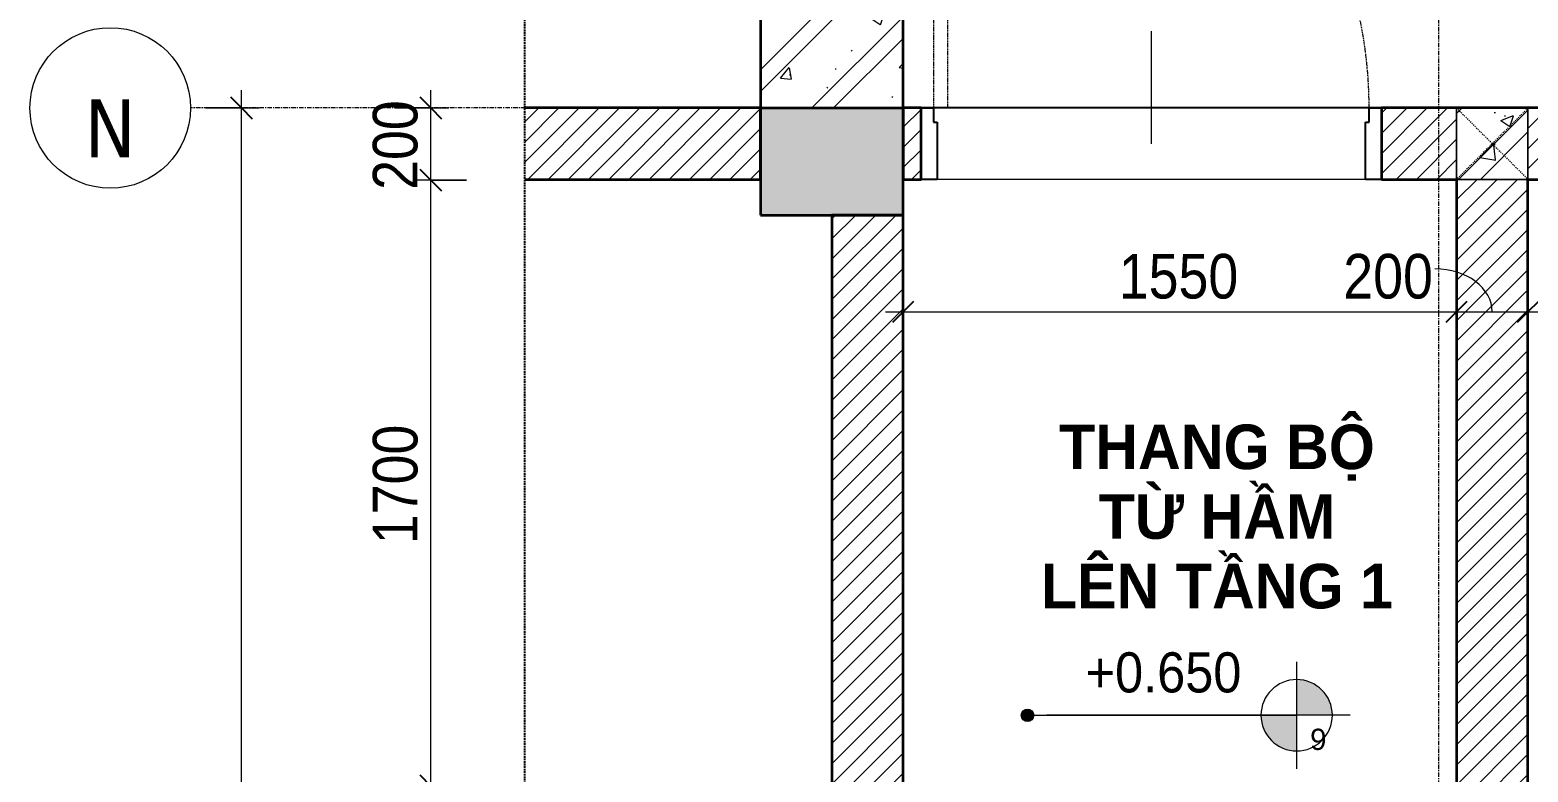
# Model space of a CAD drawing. Header units: millimetres. Extents: x 112507 to 177976, y -4970 to 80839.
# Drawn here: x 112507 to 116703, y 76376 to 78456 of the extents above; entities that cross this region are included whole.
import ezdxf

# ---------------------------------------------------------------- set-up
doc = ezdxf.new("R2010")
doc.units = ezdxf.units.MM
for name, pattern in [('Dash', [6, 3, -3]), ('Dash - Tight', [4.5, 3, -1.5]), ('Grid Line', [22.225, 12.7, -3.175, 3.175, -3.175]), ('Hidden', [7.14375, 4.7625, -2.38125]), ('Overhead', [3.96875, 2.38125, -1.5875])]:
    doc.linetypes.add(name, pattern=pattern)
for name, color, linetype, lineweight in [('0-1', 7, 'Continuous', 5), ('A-ANNO-DIMS', 211, 'Continuous', 9), ('A-ANNO-DIMS-50', 211, 'Continuous', 9), ('A-DETL-GENF-2', 92, 'Dash - Tight', 18), ('A-DETL-GENF-3', 254, 'Continuous', 18), ('A-DETL-GENF-4', 92, 'Hidden', 25), ('A-DETL-MEDM', 33, 'Continuous', 35), ('A-DOOR', 31, 'Continuous', 18), ('A-DOOR-FRAM', 31, 'Continuous', 25), ('A-DOOR-IDEN', 31, 'Continuous', 9), ('A-WALL', 113, 'Continuous', 18), ('A-WALL-3', 113, 'Continuous', 35), ('A-WALL-PATT-2', 111, 'Continuous', 18), ('G-ANNO-DIMS', 111, 'Continuous', 9), ('G-ANNO-TEXT-1', 7, 'Continuous', 9), ('G-IMPT-1', 8, 'Continuous', 25), ('M-EQPM', 50, 'Continuous', 18), ('S-COLS', 52, 'Continuous', 18), ('S-COLS-1', 9, 'Continuous', 5), ('S-COLS-2', 7, 'Continuous', 35), ('S-COLS-3', 52, 'Dash', 18), ('S-COLS-4', 254, 'Continuous', 18), ('S-COLS-5', 52, 'Continuous', 35), ('S-COLS-HDLN', 52, 'Dash', 18), ('S-GRID-1', 1, 'Grid Line', 9), ('S-GRID-IDEN', 1, 'Continuous', 9), ('S-STRS-ANNO', 31, 'Continuous', 18), ('S-STRS-MBND', 31, 'Overhead', 18)]:
    doc.layers.add(name, color=color, linetype=linetype, lineweight=lineweight)
doc.styles.add('Arial', font='arial.ttf', dxfattribs={"height": 59.53})
doc.styles.add('Arial_3', font='arial.ttf', dxfattribs={"width": 0.9, "height": 112.5})
doc.styles.add('Arial_B_1', font='arialbd.ttf', dxfattribs={"width": 0.95, "height": 125})
doc.styles.add('Tahoma_B', font='tahomabd.ttf', dxfattribs={"height": 162.5})
doc.styles.add('UTM Avo', font='', dxfattribs={"width": 0.9, "height": 125})
doc.styles.get('UTM Avo').set_extended_font_data('UTM Avo')
doc.dimstyles.new('1_Dim_chi_tiet_2_5', dxfattribs={"dimscale": 304.8, "dimtxt": 124.912619, "dimasz": 0.19685, "dimexe": 0.164042, "dimexo": 0.0625, "dimgap": 0.016404, "dimtad": 1, "dimdec": 0, "dimrnd": 5, "dimzin": 0, "dimdsep": 46, "dimtxsty": 'UTM Avo', "dimblk1": 'OBLIQUE', "dimblk2": 'OBLIQUE', "dimsah": 1, "dimcen": 0.09, "dimdle": 0.164042, "dimazin": 0, "dimtfac": 1, "dimtdec": 4, "dimtix": 1, "dimtmove": 0, "dimatfit": 3, "dimfxl": 0.328084, "dimfxlon": 1, "dimtvp": 1, "dimtolj": 1, "dimtzin": 0, "dimarcsym": 2})
doc.dimstyles.new('1_Dim_chi_tiet_2_5_1', dxfattribs={"dimscale": 304.8, "dimtxt": 124.912619, "dimasz": 0.19685, "dimexe": 0.164042, "dimexo": 0.0625, "dimgap": 0.016404, "dimtad": 1, "dimdec": 0, "dimrnd": 5, "dimzin": 0, "dimdsep": 46, "dimtxsty": 'UTM Avo', "dimblk1": 'OBLIQUE', "dimblk2": 'OBLIQUE', "dimsah": 1, "dimcen": 0.09, "dimdle": 0.164042, "dimazin": 0, "dimtfac": 1, "dimtdec": 4, "dimtix": 1, "dimtmove": 1, "dimatfit": 3, "dimfxl": 0.328084, "dimfxlon": 1, "dimtvp": 1, "dimtolj": 1, "dimtzin": 0, "dimarcsym": 2})
pattern_1 = [(45, (0, 0), (-28.284271, 28.284271), [])]
pattern_2 = [(50, (0, 0), (364.3679, -31.8783), [38.1, -419.1]), (355, (0, 0), (-70.4859, 382.1133), [30.48, -335.28]), (100.451, (30.36, -2.66), (293.885, 350.2334), [32.38, -356.18]), (46.184, (0, 101.6), (542.1585, -84.0858), [57.15, -628.65]), (96.636, (45.2, 94.6), (474.8049, 494.8554), [48.57, -534.27]), (351.184, (0, 101.6), (474.8102, 494.85), [45.72, -502.92]), (21, (50.8, 76.2), (303.22847, -204.53046), [38.1, -419.1]), (326, (50.8, 76.2), (123.6039, 368.376), [30.48, -335.28]), (71.451, (76.07, 59.16), (426.8341, 163.8427), [32.38, -356.18]), (37.5, (0, 0), (6.17665, 169.11015), [3.353, -327.863, 3.353, -337.007, -336.55]), (37.5, (0, 0), (6.17665, 169.11015), [-671.576, 3.353, -333.197]), (7.5, (0, 0), (133.63888, 200.3615), [3.353, -190.703, 3.353, -320.243, -128.27]), (7.5, (0, 0), (133.63888, 200.3615), [-517.652, 3.353, -124.917]), (327.5, (-113.28, 0), (271.18182, -11.45836), [3.353, -123.647, 3.353, -392.887, -525.78]), (327.5, (-113.28, 0), (271.18182, -11.45836), [-523.24, 3.353, -522.427]), (317.5, (-164.08, 0), (296.2585, 50.85285), [3.353, -161.747, 3.353, -259.791, -373.38]), (317.5, (-164.08, 0), (296.2585, 50.85285), [-428.244, 3.353, -370.027]), (45, (0, 0), (-125.72359, 125.72359), []), (45, (0, 190.5), (-125.72359, 125.72359), [])]

# ---------------------------------------------------------------- blocks, each defined once
blk = doc.blocks.new('NCV_TKTC_KET CAU_rvt-1-TKCS_THANG BỘ TB5 - MẶT BẰNG TẦNG 1')
at = {"layer": 'S-COLS-1'}
blk.add_hatch(color=256, dxfattribs=at).paths.add_polyline_path([(114952.6, 77936.9), (114952.6, 78236.9), (114552.6, 78236.9), (114552.6, 77936.9)])
at = {"layer": 'S-COLS-2'}
for p, q in [((114552.6, 78236.9), (114552.6, 77936.9)), ((114952.6, 77936.9), (114952.6, 78236.9)), ((114552.6, 77936.9), (114952.6, 77936.9))]:
    blk.add_line(p, q, dxfattribs=at)
blk = doc.blocks.new('FD_01 - FD_01-1200x2200mm-1787918-TKCS_THANG BỘ TB5 - MẶT BẰNG TẦNG 1')
at = {"layer": 'A-DETL-GENF-2'}
for p, q in [((610, -100), (570, -100)), ((570, -100), (570, -1263.8)), ((610, -1263.8), (610, -100))]:
    blk.add_line(p, q, dxfattribs=at)
blk.add_arc((610, -100), 1220, 180, 252.8143, dxfattribs=at)
at = {"layer": 'A-DOOR-FRAM'}
for p, q in [((-645, 100), (-600, 100)), ((-600, 100), (-600, -60)), ((600, 100), (645, 100)), ((600, -60), (600, 100)), ((-600, -60), (-610, -60)), ((-610, -60), (-610, -100)), ((610, -60), (600, -60)), ((610, -100), (610, -60)), ((-610, -100), (-645, -100)), ((645, -100), (610, -100))]:
    blk.add_line(p, q, dxfattribs=at)
blk = doc.blocks.new('TKTC_XREF_251221_MB TANG 1 - TKTC_XREF_260130_MB TANG 1_dwg-4202109-TKCS_THANG BỘ TB5 - MẶT BẰNG TẦNG 1')
at = {"layer": 'G-IMPT-1'}
blk.add_line((-86859.1, -323109.7), (-88149.1, -323109.7), dxfattribs=at)
blk = doc.blocks.new('TKTC_XREF_251221_MB TANG 1 - TKTC_XREF_251221_MB TANG 1-2038492-TKCS_THANG BỘ TB5 - MẶT BẰNG TẦNG 1')
blk.add_blockref('TKTC_XREF_251221_MB TANG 1 - TKTC_XREF_260130_MB TANG 1_dwg-4202109-TKCS_THANG BỘ TB5 - MẶT BẰNG TẦNG 1', (169499.1, 384109.7))
blk = doc.blocks.new('G1_SOF - BO TRU - 200x200-3944908-TKCS_THANG BỘ TB5 - MẶT BẰNG TẦNG 1')
at = {"layer": 'S-COLS-HDLN'}
for p, q in [((-100, -100), (100, 100)), ((100, -100), (-100, 100))]:
    blk.add_line(p, q, dxfattribs=at)
blk = doc.blocks.new('BORDER VIEW - BORDER VIEW-3764658-TKCS_THANG BỘ TB5 - MẶT BẰNG TẦNG 1')
at = {"layer": 'A-DETL-GENF-4'}
blk.add_line((0, 150), (0, 9613.8), dxfattribs=at)
blk = doc.blocks.new('Grid - M_Grid Head - Circle-353313-TKCS_THANG BỘ TB5 - MẶT BẰNG TẦNG 1')
at = {"layer": 'S-GRID-IDEN'}
blk.add_circle((0, 0), 4.5, dxfattribs=at)
blk = doc.blocks.new('DIMBLOCK14-TKCS_THANG BỘ TB5 - MẶT BẰNG TẦNG 1')
at = {"layer": 'A-ANNO-DIMS-50'}
for p, q in [((114952.6, 77765.6), (114952.6, 77615.6)), ((114952.6, 77665.6), (114952.6, 77765.6)), ((116502.6, 77765.6), (116502.6, 77615.6)), ((116502.6, 77665.6), (116502.6, 77765.6)), ((114902.6, 77665.6), (116502.6, 77665.6))]:
    blk.add_line(p, q, dxfattribs=at)
at = {"layer": 'A-ANNO-DIMS-50', "lineweight": 25}
for p, q in [((114952.6, 77665.6), (114982.6, 77695.6)), ((116502.6, 77665.6), (116532.6, 77695.6)), ((114952.6, 77665.6), (114922.6, 77635.6)), ((116502.6, 77665.6), (116472.6, 77635.6))]:
    blk.add_line(p, q, dxfattribs=at)
at = {"layer": 'A-ANNO-DIMS-50', "color": 0, "insert": (115556.4, 77828), "char_height": 125, "width": 410.824, "attachment_point": 1, "line_spacing_factor": 1.110334, "style": 'UTM Avo'}
blk.add_mtext('1550', dxfattribs=at)
blk = doc.blocks.new('_Oblique')
at = {"color": 0, "linetype": 'ByBlock', "lineweight": -2}
blk.add_line((-0.5, -0.5), (0.5, 0.5), dxfattribs=at)
blk = doc.blocks.new('DIMBLOCK15-TKCS_THANG BỘ TB5 - MẶT BẰNG TẦNG 1')
at = {"layer": 'A-ANNO-DIMS-50'}
for p, q in [((116502.6, 77765.6), (116502.6, 77615.6)), ((116502.6, 77665.6), (116502.6, 77765.6)), ((116702.6, 77765.6), (116702.6, 77615.6)), ((116702.6, 77665.6), (116702.6, 77765.6)), ((116502.6, 77665.6), (116702.6, 77665.6))]:
    blk.add_line(p, q, dxfattribs=at)
at = {"layer": 'A-ANNO-DIMS-50', "lineweight": 25}
for p, q in [((116502.6, 77665.6), (116532.6, 77695.6)), ((116702.6, 77665.6), (116732.6, 77695.6)), ((116502.6, 77665.6), (116472.6, 77635.6)), ((116702.6, 77665.6), (116672.6, 77635.6))]:
    blk.add_line(p, q, dxfattribs=at)
at = {"layer": 'A-ANNO-DIMS-50'}
blk.add_ellipse((116442, 77665.6), major_axis=(160.5, 0), ratio=0.751549, start_param=0, end_param=1.570796, dxfattribs=at)
at = {"layer": 'A-ANNO-DIMS-50', "color": 0, "insert": (116185.3, 77828), "char_height": 125, "width": 308.118, "attachment_point": 1, "line_spacing_factor": 1.110334, "style": 'UTM Avo'}
blk.add_mtext('200', dxfattribs=at)
blk = doc.blocks.new('DIMBLOCK16-TKCS_THANG BỘ TB5 - MẶT BẰNG TẦNG 1')
at = {"layer": 'A-ANNO-DIMS-50'}
for p, q in [((116702.6, 77765.6), (116702.6, 77615.6)), ((116702.6, 77665.6), (116702.6, 77765.6)), ((118252.6, 77765.6), (118252.6, 77615.6)), ((118252.6, 77665.6), (118252.6, 77765.6)), ((116702.6, 77665.6), (118302.6, 77665.6))]:
    blk.add_line(p, q, dxfattribs=at)
at = {"layer": 'A-ANNO-DIMS-50', "lineweight": 25}
for p, q in [((116702.6, 77665.6), (116732.6, 77695.6)), ((118252.6, 77665.6), (118282.6, 77695.6)), ((116702.6, 77665.6), (116672.6, 77635.6)), ((118252.6, 77665.6), (118222.6, 77635.6))]:
    blk.add_line(p, q, dxfattribs=at)
at = {"layer": 'A-ANNO-DIMS-50', "color": 0, "insert": (117306.4, 77828), "char_height": 125, "width": 410.824, "attachment_point": 1, "line_spacing_factor": 1.110334, "style": 'UTM Avo'}
blk.add_mtext('1550', dxfattribs=at)
blk = doc.blocks.new('Spot Elevations - M_Spot Elevation - Target Filled-350595-TKCS_THANG BỘ TB5 - MẶT BẰNG TẦNG 1')
at = {"layer": 'G-ANNO-DIMS'}
h = blk.add_hatch(color=256, dxfattribs=at)
edge = h.paths.add_edge_path()
edge.add_line((0, 0), (-2, 0))
edge.add_arc((0, 0), 2, 90, 180, ccw=False)
edge.add_line((0, 2), (0, 0))
h = blk.add_hatch(color=256, dxfattribs=at)
edge = h.paths.add_edge_path()
edge.add_line((0, 0), (2, 0))
edge.add_arc((0, 0), 2, 270, 360, ccw=False)
edge.add_line((0, -2), (0, 0))
for p, q in [((0, -3), (0, 3)), ((-3, 0), (14, 0))]:
    blk.add_line(p, q, dxfattribs=at)
blk.add_circle((0, 0), 2, dxfattribs=at)
blk = doc.blocks.new('DIMBLOCK20-TKCS_THANG BỘ TB5 - MẶT BẰNG TẦNG 1')
at = {"layer": 'A-ANNO-DIMS-50', "lineweight": 25}
for p, q in [((113629.3, 78034.9), (113599.3, 78064.9)), ((113629.3, 78034.9), (113659.3, 78004.9)), ((113629.3, 76336.9), (113599.3, 76366.9)), ((113629.3, 76336.9), (113659.3, 76306.9))]:
    blk.add_line(p, q, dxfattribs=at)
at = {"layer": 'A-ANNO-DIMS-50'}
for p, q in [((113729.3, 78034.9), (113579.3, 78034.9)), ((113629.3, 76336.9), (113629.3, 78034.9)), ((113629.3, 78034.9), (113729.3, 78034.9)), ((113729.3, 76336.9), (113579.3, 76336.9)), ((113629.3, 76336.9), (113729.3, 76336.9))]:
    blk.add_line(p, q, dxfattribs=at)
at = {"layer": 'A-ANNO-DIMS-50', "color": 0, "insert": (113466.9, 77014.7), "char_height": 125, "width": 410.824, "attachment_point": 1, "rotation": 90, "line_spacing_factor": 1.110334, "style": 'UTM Avo'}
blk.add_mtext('1700', dxfattribs=at)
blk = doc.blocks.new('DIMBLOCK21-TKCS_THANG BỘ TB5 - MẶT BẰNG TẦNG 1')
at = {"layer": 'A-ANNO-DIMS-50', "lineweight": 25}
for p, q in [((113629.3, 78236.9), (113599.3, 78266.9)), ((113629.3, 78236.9), (113659.3, 78206.9)), ((113629.3, 78034.9), (113599.3, 78064.9)), ((113629.3, 78034.9), (113659.3, 78004.9))]:
    blk.add_line(p, q, dxfattribs=at)
at = {"layer": 'A-ANNO-DIMS-50'}
for p, q in [((113629.3, 78034.9), (113629.3, 78286.9)), ((113529.3, 78236.9), (113679.3, 78236.9)), ((113629.3, 78236.9), (113529.3, 78236.9)), ((113729.3, 78034.9), (113579.3, 78034.9)), ((113629.3, 78034.9), (113729.3, 78034.9))]:
    blk.add_line(p, q, dxfattribs=at)
at = {"layer": 'A-ANNO-DIMS-50', "color": 0, "insert": (113466.9, 78007.5), "char_height": 125, "width": 308.118, "attachment_point": 1, "rotation": 90, "line_spacing_factor": 1.110334, "style": 'UTM Avo'}
blk.add_mtext('200', dxfattribs=at)
blk = doc.blocks.new('DIMBLOCK25-TKCS_THANG BỘ TB5 - MẶT BẰNG TẦNG 1')
at = {"layer": 'A-ANNO-DIMS-50', "lineweight": 25}
for p, q in [((113099, 78236.9), (113069, 78266.9)), ((113099, 78236.9), (113129, 78206.9)), ((113099, 73036.9), (113069, 73066.9)), ((113099, 73036.9), (113129, 73006.9))]:
    blk.add_line(p, q, dxfattribs=at)
at = {"layer": 'A-ANNO-DIMS-50'}
for p, q in [((113099, 73036.9), (113099, 78286.9)), ((112999, 78236.9), (113149, 78236.9)), ((113099, 78236.9), (112999, 78236.9)), ((112999, 73036.9), (113149, 73036.9)), ((113099, 73036.9), (112999, 73036.9))]:
    blk.add_line(p, q, dxfattribs=at)
at = {"layer": 'A-ANNO-DIMS-50', "color": 0, "insert": (112936.6, 75465.7), "char_height": 125, "width": 410.824, "attachment_point": 1, "rotation": 90, "line_spacing_factor": 1.110334, "style": 'UTM Avo'}
blk.add_mtext('5200', dxfattribs=at)

msp = doc.modelspace()

# ---------------------------------------------------------------- hatches: boundary and pattern name
at = {"layer": 'A-DETL-GENF-3'}
h = msp.add_hatch(dxfattribs=at)
h.set_pattern_fill('FP_2', color=256, style=0, pattern_type=2)
h.set_pattern_definition(pattern_2)
h.paths.add_polyline_path([(118652.6, 78036.9), (118652.6, 78636.9), (118252.6, 78636.9), (118252.6, 78036.9)])
h.paths.add_polyline_path([(114952.6, 78236.9), (114952.6, 78636.9), (114552.6, 78636.9), (114552.6, 78236.9)])
at = {"layer": 'A-WALL-PATT-2'}
h = msp.add_hatch(dxfattribs=at)
h.set_pattern_fill('FP_1', color=256, style=0, pattern_type=2)
h.set_pattern_definition(pattern_1)
h.paths.add_polyline_path([(114552.6, 78036.9), (114552.6, 78236.9), (113892.6, 78236.9), (113892.6, 78036.9)])
h = msp.add_hatch(dxfattribs=at)
h.set_pattern_fill('FP_1', color=256, style=0, pattern_type=2)
h.set_pattern_definition(pattern_1)
h.paths.add_polyline_path([(116912.6, 78036.9), (116912.6, 78236.9), (116702.6, 78236.9), (116702.6, 78036.9)])
h.paths.add_polyline_path([(118252.6, 78036.9), (118252.6, 78236.9), (118202.6, 78236.9), (118202.6, 78036.9)])
h.paths.add_polyline_path([(115002.6, 78036.9), (115002.6, 78236.9), (114952.6, 78236.9), (114952.6, 78036.9)])
h.paths.add_polyline_path([(116292.6, 78036.9), (116502.6, 78036.9), (116502.6, 78236.9), (116292.6, 78236.9)])
h = msp.add_hatch(dxfattribs=at)
h.set_pattern_fill('FP_1', color=256, style=0, pattern_type=2)
h.set_pattern_definition(pattern_1)
h.paths.add_polyline_path([(116702.6, 74716.9), (116702.6, 78036.9), (116502.6, 78036.9), (116502.6, 74716.9), (116630.7, 74716.9)])
h = msp.add_hatch(dxfattribs=at)
h.set_pattern_fill('FP_1', color=256, style=0, pattern_type=2)
h.set_pattern_definition(pattern_1)
h.paths.add_polyline_path([(114952.6, 74516.9), (114952.6, 77936.9), (114752.6, 77936.9), (114752.6, 74516.9)])
at = {"layer": 'G-ANNO-DIMS'}
h = msp.add_hatch(color=256, dxfattribs=at)
edge = h.paths.add_edge_path()
edge.add_arc((115300.6, 76535.2), 17.5, 0, 360)
at = {"layer": 'S-COLS-4'}
h = msp.add_hatch(dxfattribs=at)
h.set_pattern_fill('FP_2', color=256, style=0, pattern_type=2)
h.set_pattern_definition(pattern_2)
h.paths.add_polyline_path([(116502.6, 78036.9), (116702.6, 78036.9), (116702.6, 78236.9), (116502.6, 78236.9)])
h = msp.add_hatch(dxfattribs=at)
h.set_pattern_fill('FP_2', color=256, style=0, pattern_type=2)
h.set_pattern_definition(pattern_2)
h.paths.add_polyline_path([(116502.6, 78036.9), (116702.6, 78036.9), (116702.6, 78236.9), (116502.6, 78236.9)])

# ---------------------------------------------------------------- linework, layer by layer
at = {"layer": 'A-DETL-MEDM'}
for p, q in [((114552.6, 78636.9), (114552.6, 78236.9)), ((114952.6, 78236.9), (114952.6, 78636.9)), ((114552.6, 78236.9), (114952.6, 78236.9))]:
    msp.add_line(p, q, dxfattribs=at)
at = {"layer": 'A-DOOR-IDEN'}
msp.add_line((115647.6, 78136.9), (115647.6, 78452), dxfattribs=at)
at = {"layer": 'A-WALL'}
for p, q in [((115037.6, 78236.9), (116257.6, 78236.9)), ((116502.6, 78036.9), (116502.6, 78236.9)), ((116702.6, 78236.9), (116702.6, 78036.9)), ((116247.6, 78036.9), (115047.6, 78036.9)), ((116702.6, 78036.9), (116502.6, 78036.9))]:
    msp.add_line(p, q, dxfattribs=at)
at = {"layer": 'A-WALL-3'}
for p, q in [((114552.6, 78236.9), (113892.6, 78236.9)), ((114552.6, 78036.9), (114552.6, 78236.9)), ((115002.6, 78236.9), (114952.6, 78236.9)), ((114952.6, 78236.9), (114952.6, 78036.9)), ((115002.6, 78036.9), (115002.6, 78236.9)), ((116502.6, 78236.9), (116292.6, 78236.9)), ((116292.6, 78236.9), (116292.6, 78036.9)), ((116912.6, 78236.9), (116702.6, 78236.9)), ((113892.6, 78036.9), (114552.6, 78036.9)), ((114952.6, 78036.9), (115002.6, 78036.9)), ((116292.6, 78036.9), (116502.6, 78036.9)), ((116502.6, 78036.9), (116502.6, 75138.3)), ((116702.6, 78036.9), (116912.6, 78036.9)), ((116702.6, 74716.9), (116702.6, 78036.9)), ((114752.6, 77936.9), (114752.6, 75336.9)), ((114952.6, 77936.9), (114752.6, 77936.9)), ((114952.6, 74516.9), (114952.6, 77936.9))]:
    msp.add_line(p, q, dxfattribs=at)
at = {"layer": 'G-ANNO-DIMS'}
for p, q in [((115300.6, 76535.2), (115450.2, 76535.2)), ((115450.2, 76535.2), (116054.7, 76535.2))]:
    msp.add_line(p, q, dxfattribs=at)
msp.add_circle((115300.6, 76535.2), 17.5, dxfattribs=at)
at = {"layer": 'S-COLS'}
for p, q in [((116502.6, 78236.9), (116502.6, 78036.9)), ((116702.6, 78036.9), (116702.6, 78236.9)), ((116502.6, 78036.9), (116702.6, 78036.9))]:
    msp.add_line(p, q, dxfattribs=at)
at = {"layer": 'S-COLS-5'}
msp.add_line((116702.6, 78236.9), (116502.6, 78236.9), dxfattribs=at)
at = {"layer": 'S-GRID-1'}
for p, q in [((114952.6, 69761.5), (114952.6, 79111)), ((116452.6, 69761.5), (116452.6, 79111)), ((114206.5, 78236.9), (112956.5, 78236.9)), ((119190.8, 78236.9), (114206.5, 78236.9))]:
    msp.add_line(p, q, dxfattribs=at)
at = {"layer": 'S-STRS-MBND'}
for p, q in [((114952.6, 78036.9), (114952.6, 76336.9)), ((118252.6, 78036.9), (114952.6, 78036.9))]:
    msp.add_line(p, q, dxfattribs=at)

# ---------------------------------------------------------------- block references
at = {"layer": '0-1'}
msp.add_blockref('NCV_TKTC_KET CAU_rvt-1-TKCS_THANG BỘ TB5 - MẶT BẰNG TẦNG 1', (0, 0), dxfattribs=at)
at = {"layer": 'A-DETL-GENF-2'}
msp.add_blockref('BORDER VIEW - BORDER VIEW-3764658-TKCS_THANG BỘ TB5 - MẶT BẰNG TẦNG 1', (113892.6, 69636.9), dxfattribs=at)
at = {"layer": 'A-DOOR', "rotation": 180}
msp.add_blockref('FD_01 - FD_01-1200x2200mm-1787918-TKCS_THANG BỘ TB5 - MẶT BẰNG TẦNG 1', (115647.6, 78136.9), dxfattribs=at)
at = {"layer": 'G-ANNO-DIMS', "extrusion": (0, 0, -1), "xscale": 49.99999999999998, "yscale": 49.99999999999998, "zscale": 49.99999999999998}
msp.add_blockref('Spot Elevations - M_Spot Elevation - Target Filled-350595-TKCS_THANG BỘ TB5 - MẶT BẰNG TẦNG 1', (-116054.7, 76535.2), dxfattribs=at)
at = {"layer": 'M-EQPM'}
msp.add_blockref('TKTC_XREF_251221_MB TANG 1 - TKTC_XREF_251221_MB TANG 1-2038492-TKCS_THANG BỘ TB5 - MẶT BẰNG TẦNG 1', (33652.6, 17236.9), dxfattribs=at)
at = {"layer": 'S-COLS-3', "rotation": 180}
msp.add_blockref('G1_SOF - BO TRU - 200x200-3944908-TKCS_THANG BỘ TB5 - MẶT BẰNG TẦNG 1', (116602.6, 78136.9), dxfattribs=at)
at = {"layer": 'S-GRID-IDEN', "xscale": 49.99999999999998, "yscale": 49.99999999999998, "zscale": 49.99999999999998, "rotation": 89.99999999999973}
msp.add_blockref('Grid - M_Grid Head - Circle-353313-TKCS_THANG BỘ TB5 - MẶT BẰNG TẦNG 1', (112731.5, 78236.9), dxfattribs=at)

# ---------------------------------------------------------------- texts
at = {"layer": 'G-ANNO-DIMS', "insert": (115463.4, 76711.6), "char_height": 112.5, "width": 519.248, "attachment_point": 1, "line_spacing_factor": 0.941778, "style": 'Arial_3'}
msp.add_mtext('+0.650', dxfattribs=at)
at = {"layer": 'G-ANNO-TEXT-1', "insert": (115831.4, 77091.3), "char_height": 125, "width": 996.075, "attachment_point": 5, "line_spacing_factor": 0.936439, "style": 'Arial_B_1'}
msp.add_mtext('\\pt570,1140,1710,2280,2850,3420,3990,4560,5130,5700,6270,6840,7410,7980,8550,9120,9690,10260,10830,11400,11970,12540,13110,13680,14250,14820,15390,15960,16530,17100,17670,18240;THANG BỘ\\PTỪ HẦM\\PLÊN TẦNG 1', dxfattribs=at)
at = {"layer": 'S-STRS-ANNO', "insert": (116092.2, 76497.5), "char_height": 59.5, "width": 54.943, "attachment_point": 1, "line_spacing_factor": 0.941778, "style": 'Arial'}
msp.add_mtext('9', dxfattribs=at)

# ---------------------------------------------------------------- dimensions: what is measured, and where the dimension line sits
at = {"layer": 'A-ANNO-DIMS'}
for base, p1, p2, override, picture, middle in [((113629.3, 78236.9), (113729.3, 78034.9), (113529.3, 78236.9), {"dimpost": '<>', "dimfxl": 284.297736}, 'DIMBLOCK21-TKCS_THANG BỘ TB5 - MẶT BẰNG TẦNG 1', (113559.6, 78135.9)), ((113099, 78236.9), (112999, 73036.9), (112999, 78236.9), {"dimpost": '<>', "dimfxl": 5200.050696}, 'DIMBLOCK25-TKCS_THANG BỘ TB5 - MẶT BẰNG TẦNG 1', (113029.3, 75636.9)), ((113629.3, 78034.9), (113729.3, 76336.9), (113729.3, 78034.9), {"dimpost": '<>', "dimfxl": 1697.947524}, 'DIMBLOCK20-TKCS_THANG BỘ TB5 - MẶT BẰNG TẦNG 1', (113559.6, 77185.9))]:
    dim = msp.add_linear_dim(base=base, p1=p1, p2=p2, angle=90, dimstyle='1_Dim_chi_tiet_2_5', override=override, dxfattribs=at)
    dim.commit()
    dim.dimension.update_dxf_attribs({"geometry": picture, "text_midpoint": middle})
for base, p1, p2, picture, middle in [((116502.6, 77665.6), (114952.6, 77765.6), (116502.6, 77765.6), 'DIMBLOCK14-TKCS_THANG BỘ TB5 - MẶT BẰNG TẦNG 1', (115727.6, 77735.3)), ((118252.6, 77665.6), (116702.6, 77765.6), (118252.6, 77765.6), 'DIMBLOCK16-TKCS_THANG BỘ TB5 - MẶT BẰNG TẦNG 1', (117477.6, 77735.3))]:
    dim = msp.add_linear_dim(base=base, p1=p1, p2=p2, dimstyle='1_Dim_chi_tiet_2_5', override={"dimpost": '<>', "dimfxl": 1550}, dxfattribs=at)
    dim.commit()
    dim.dimension.update_dxf_attribs({"geometry": picture, "text_midpoint": middle})
dim = msp.add_linear_dim(base=(116702.6, 77665.6), p1=(116502.6, 77765.6), p2=(116702.6, 77765.6), dimstyle='1_Dim_chi_tiet_2_5_1', override={"dimpost": '<>', "dimfxl": 200}, dxfattribs=at)
dim.commit()
dim.dimension.update_dxf_attribs({"geometry": 'DIMBLOCK15-TKCS_THANG BỘ TB5 - MẶT BẰNG TẦNG 1', "text_midpoint": (116339.3, 77744.7), "dimtype": 160})

# ---------------------------------------------------------------- next in the draw order: texts
at = {"layer": 'S-GRID-IDEN', "insert": (112731.1, 78179.7), "char_height": 162.5, "width": 175.5, "attachment_point": 5, "line_spacing_factor": 0.996129, "style": 'Tahoma_B', "bg_fill": 3, "box_fill_scale": 1.25, "bg_fill_color": 256, "bg_fill_true_color": 13158600, "bg_fill_transparency": 0}
msp.add_mtext('\\pt634.99962,1269.99925,1905.0005,2540.00013,3174.99975,3809.99937,4445.00062,5080.00025,5714.99987,6349.9995,6985.00075,7620.00037,8255,8889.99962,9524.99925,10160.0005,10795.00013,11429.99975,12064.99938,12700.00063,13335.00025,13969.99988,14604.9995,15240.00075,15875.00038,16510,17144.99963,17779.99925,18415.0005,19050.00013,19684.99975,20319.99938;N', dxfattribs=at)

doc.saveas('drawing.dxf')
